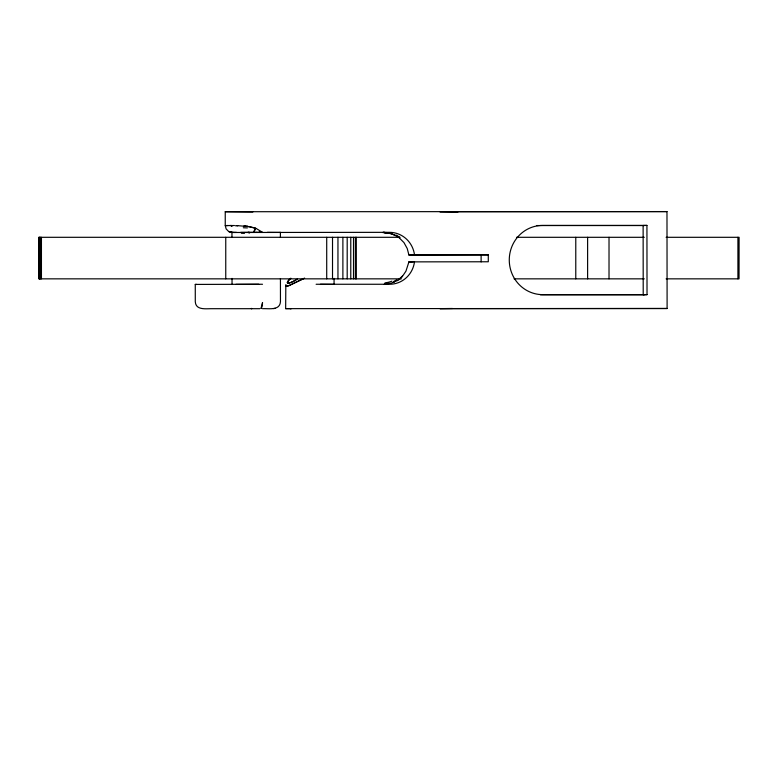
<?xml version="1.0" encoding="UTF-8"?>
<svg xmlns="http://www.w3.org/2000/svg" width="778" height="778" viewBox="0 0 778 778"><rect width="100%" height="100%" fill="white"/><g stroke="black" fill="none" stroke-linecap="round" stroke-linejoin="round"><path stroke-width="1.17" d="M290.272 308.71L291.371 308.603L285.652 308.642L285.827 285.079M303.196 278.855L288.784 285.652A20.841 2.733 -30.7 0 1 285.643 285.847L286.003 284.836M290.836 278.174C282.239 285.934 291.653 282.998 296.068 279.769M289.912 279.078C281.869 287.383 294.872 280.887 297.517 278.932M399.464 278.971L402.566 276.19L399.338 279.176L403.043 275.47L405.941 271.152L408.936 261.875L488.292 261.768L488.283 254.844L409.121 254.941M384.05 284.359A26.598 26.442 87.4 0 0 384.478 284.34L391.227 283.163L397.461 280.459M397.111 280.673L399.688 278.903A6.914 1.449 51 0 0 399.318 279.526M304.616 278.077L289.319 285.477A20.15 3.19 -34.4 0 1 286.567 286.168L286.226 286.168A20.121 2.704 -34.7 0 1 285.623 285.701M262.478 308.681C268.682 308.331 279.905 310.908 280.459 301.65L280.44 278.582M394.251 282.093L393.133 282.531M452.475 308.487L439.92 308.633L667.106 308.496L666.979 211.577L225.241 211.723L225.25 225.571L226.126 228.897L228.693 231.543L231.951 232.486L389.613 232.34A25.966 25.081 88.9 0 1 414.499 254.844M259.871 308.691L212.452 308.701C206.442 308.535 195.755 310.636 195.288 301.728L195.268 284.417L262.517 284.262M643.212 294.726L643.124 225.494L646.936 225.416L647.024 294.648L643.669 294.736M273.486 308.603L275.373 308.351M232.165 232.505L228.742 231.494L234.421 232.428M384.118 232.476L384.916 232.476L384.225 232.476M285.652 308.642L667.106 308.496M236.813 225.581L249.427 226.661L255.738 228.246A6.827 1.575 -62.8 0 1 253.336 232.33L257.032 232.214M267.369 232.35L280.401 232.428L280.411 237.29M236.677 232.408L235.092 232.418M409.131 261.865L413.05 261.904M666.979 211.577L439.794 211.713L457.95 211.995M398.394 236.989L403.967 242.6L407.234 248.542L408.897 254.951L488.283 254.844M234.373 225.523L225.289 225.581L226.048 225.62M234.256 232.437L235.267 232.428M228.217 225.513L225.455 225.591M235.919 284.349L258.773 284.262M229.811 225.503L231.572 225.503M646.936 225.416L542.665 225.416A34.611 33.435 88.9 0 0 509.269 260.037A34.611 33.435 88.9 0 0 542.752 294.648L647.024 294.648M536.703 225.552L644.135 225.552M248.143 232.583L249.903 232.583L248.27 232.505M400.077 237.3L38.9 237.3L38.939 278.845L401.283 278.845M516.485 237.3L644.281 237.3M666.114 237.3L739.1 237.3L739.042 278.845L666.114 278.845M514.054 278.845L644.281 278.845M316.121 284.262L389.681 284.262A25.966 25.081 88.9 0 0 414.509 261.768M540.409 294.784L644.223 294.784M320.439 284.262L334.073 284.359L334.063 278.378M410.473 261.894L411.231 261.894M410.463 254.97L409.043 254.96M409.841 261.894L409.053 261.885M257.936 232.214L262.449 232.34L261.544 232.311M240.606 232.379L252.597 232.33M385.013 232.525L386.929 232.554M196.844 284.456L195.268 284.417M252.85 212.005L225.241 211.723M249.077 232.544L249.903 232.573L248.143 232.243M279.837 232.408L280.401 232.428M389.603 233.274L382.688 232.476A26.588 26.442 87.4 0 1 384.847 232.564L391.898 233.867L398.394 236.989M384.429 232.525L383.515 232.165M243.825 225.999L244.759 226.087M247.589 226.408L255.758 228.255A6.924 1.585 -62.3 0 1 253.307 232.35M259.667 231.844L262.449 232.34M389.992 233.361L396.002 235.578M256.439 228.625L261.126 231.484M399.338 237.669L399.639 237.912A6.914 1.4 -51.1 0 1 399.377 236.882M481.115 254.98L481.125 261.904M231.951 232.496L231.961 237.319M232.029 278.378L232.048 284.417M737.914 237.3L737.914 278.845M609.018 237.3L609.018 278.845M587.614 237.3L587.614 278.845M575.778 237.3L575.778 278.845M356.295 237.3L356.324 278.845M355.39 237.3L355.39 278.845M353.523 237.3L353.523 278.845M350.771 237.3L350.771 278.845M347.192 237.3L347.192 278.845M342.884 237.3L342.884 278.845M337.953 237.3L337.953 278.845M332.517 237.3L332.517 278.845M326.711 237.3L326.711 278.845M225.756 237.3L225.756 278.845M41.438 237.3L41.438 278.845M40.651 237.3L40.651 278.845M39.999 237.3L39.999 278.845M39.493 237.3L39.493 278.845M39.026 237.3L39.133 278.845M231.902 226.252A24.118 0.885 7.8 0 1 231.649 226.203M243.31 227.75A24.021 0.885 2.6 0 1 247.385 227.915M244.632 225.844A23.486 6.769 8.9 0 1 247.55 226.174M241.384 233.225A18.186 1.342 3.7 0 1 244.467 233.303M230.765 225.601A28.096 0.496 1.3 0 1 232.476 225.61M235.335 225.756A27.794 2.859 5.6 0 1 237.689 225.834M399.474 279.195A10.843 5.582 -31.3 0 1 398.501 279.905M396.644 279.866A18.886 13.829 -30.7 0 1 393.989 281.218M391.908 281.179A28.387 24.672 -37.1 0 1 384.984 282.891M388.786 283.017A32.452 29.749 -43.7 0 1 384.896 283.639M385.11 233.03A35.487 30.391 -26.9 0 1 387.269 232.729M385.071 232.476A6.924 1.138 -85.7 0 1 384.847 232.564M396.216 235.141A16.474 12.711 30.4 0 1 397.986 236.142M251.236 308.37A6.924 1.789 -90 0 0 251.79 308.701A6.924 1.789 90 0 1 251.333 308.467M262.517 302.652L261.029 308.438A6.924 1.789 -90 0 0 262.517 302.652"/></g></svg>
